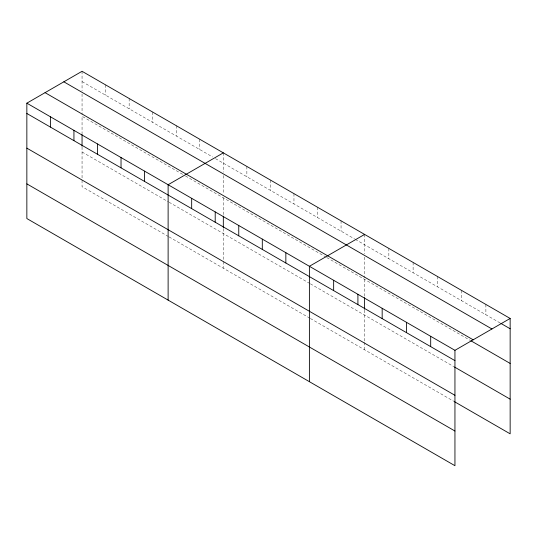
<?xml version="1.0" encoding="UTF-8"?>
<svg xmlns="http://www.w3.org/2000/svg" width="537" height="537" viewBox="0 0 537 537"><rect width="100%" height="100%" fill="white"/><g stroke="black" fill="none" stroke-linecap="round" stroke-linejoin="round"><path stroke-width="0.4" stroke-dasharray="2.69 2.01" d="M82.054 81.597L212.625 156.979M215.478 158.63L354.608 238.958M355.319 239.368L500.162 322.992M182.661 174.357L82.054 116.274L82.054 133.72M185.513 176.002L326.073 257.156M326.785 257.565L470.197 340.364M82.054 151.998L168.39 201.845M169.101 202.254L309.661 283.402M310.373 283.818L453.785 366.617M168.39 236.515L82.054 186.675L82.054 179.244M169.101 236.931L309.661 318.079M310.373 318.488L453.785 401.287M485.891 304.445L485.891 314.749M461.632 290.443L461.632 300.747M437.373 276.434L437.373 286.738M413.114 262.432L413.114 272.736M388.855 248.423L388.855 258.727M364.596 234.421L364.596 253.806M364.596 257.109L364.596 277.743M364.596 279.394L364.596 296.847M364.596 310.138L364.596 341.539M364.596 342.364L364.596 349.795M341.055 220.828L341.055 231.132M317.508 207.235L317.508 217.532M293.961 193.642L293.961 203.939M270.42 180.043L270.42 190.346M246.872 166.45L246.872 176.754M223.325 152.857L223.325 172.243M223.325 175.545L223.325 193.709M223.325 197.838L223.325 215.283M223.325 228.574L223.325 260.807M223.325 261.633L223.325 268.232M199.784 139.264L199.784 149.568M176.237 125.671L176.237 135.975M152.689 112.079L152.689 122.382M129.149 98.486L129.149 108.783M105.601 84.893L105.601 95.19M82.054 71.293L82.054 90.679M82.054 93.982L82.054 114.623M82.054 147.01L82.054 178.418"/><path stroke-width="0.81" d="M26.85 103.171L454.946 350.325L454.946 465.707L26.85 218.546L26.85 103.171L82.054 71.293L510.15 318.454L510.15 433.829L454.497 401.703M223.325 152.857L168.121 184.735L168.121 300.109M364.596 234.421L309.393 266.292L309.393 381.673M454.946 350.325L510.15 318.454M500.873 323.402L510.15 328.758M63.836 81.812L491.932 328.973M45.068 92.653L473.164 339.807M470.909 340.773L510.15 363.428M26.85 113.475L454.946 360.629M454.497 367.026L510.15 399.159M26.85 148.145L454.946 395.306M26.85 183.869L454.946 431.03M430.687 336.323L430.687 346.627M406.428 322.314L406.428 332.618M382.169 308.312L382.169 318.616M364.596 297.673L364.596 309.305M357.911 294.303L357.911 304.607M333.652 280.301L333.652 290.604M285.845 252.699L285.845 263.002M262.304 239.106L262.304 249.41M238.757 225.513L238.757 235.817M223.325 216.116L223.325 227.742M215.209 211.92L215.209 222.224M191.669 198.328L191.669 208.625M144.574 171.135L144.574 181.439M121.033 157.542L121.033 167.846M97.486 143.95L97.486 154.253M82.054 134.552L82.054 146.185M73.938 130.357L73.938 140.66M50.397 116.764L50.397 127.068"/></g></svg>
